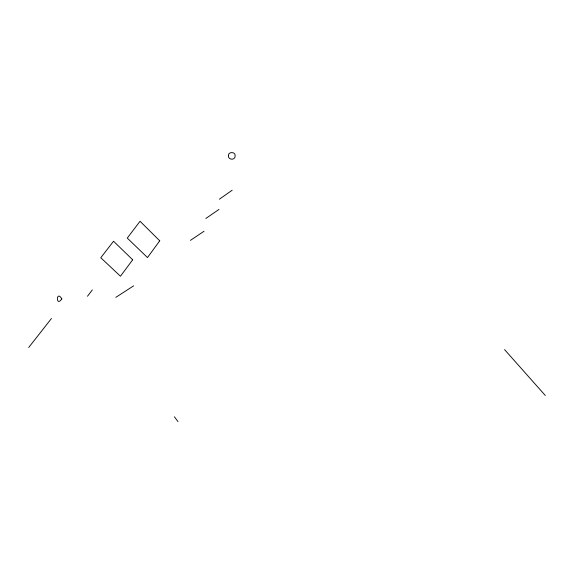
<?xml version="1.0" encoding="UTF-8"?>
<svg xmlns="http://www.w3.org/2000/svg" width="574" height="574" viewBox="0 0 574 574"><rect width="100%" height="100%" fill="white"/><g stroke="black" fill="none" stroke-linecap="round" stroke-linejoin="round"><path stroke-width="0.86" d="M61.827 298.911C56.109 289.282 55.735 308.087 61.827 298.76M228.416 155.439C227.656 159.895 235.053 160.72 235.168 156.135C235.806 151.371 228.301 151.694 228.452 155.21M87.47 296.263L92.314 289.927M28.7 347.485L51.473 318.484M219.376 199.207L232.183 190.216M205.815 218.486L219.003 209.417M190.432 240.377L204.007 231.257M115.819 297.346L133.62 285.859M504.553 349.588L545.3 395.486M174.403 416.789L178.012 421.632M159.737 240.807L147.496 257.568L127.263 238.088L140.049 221.27L159.737 240.807M132.694 259.792L120.454 276.223L100.787 257.74L113.544 241.238L132.694 259.792"/></g></svg>
